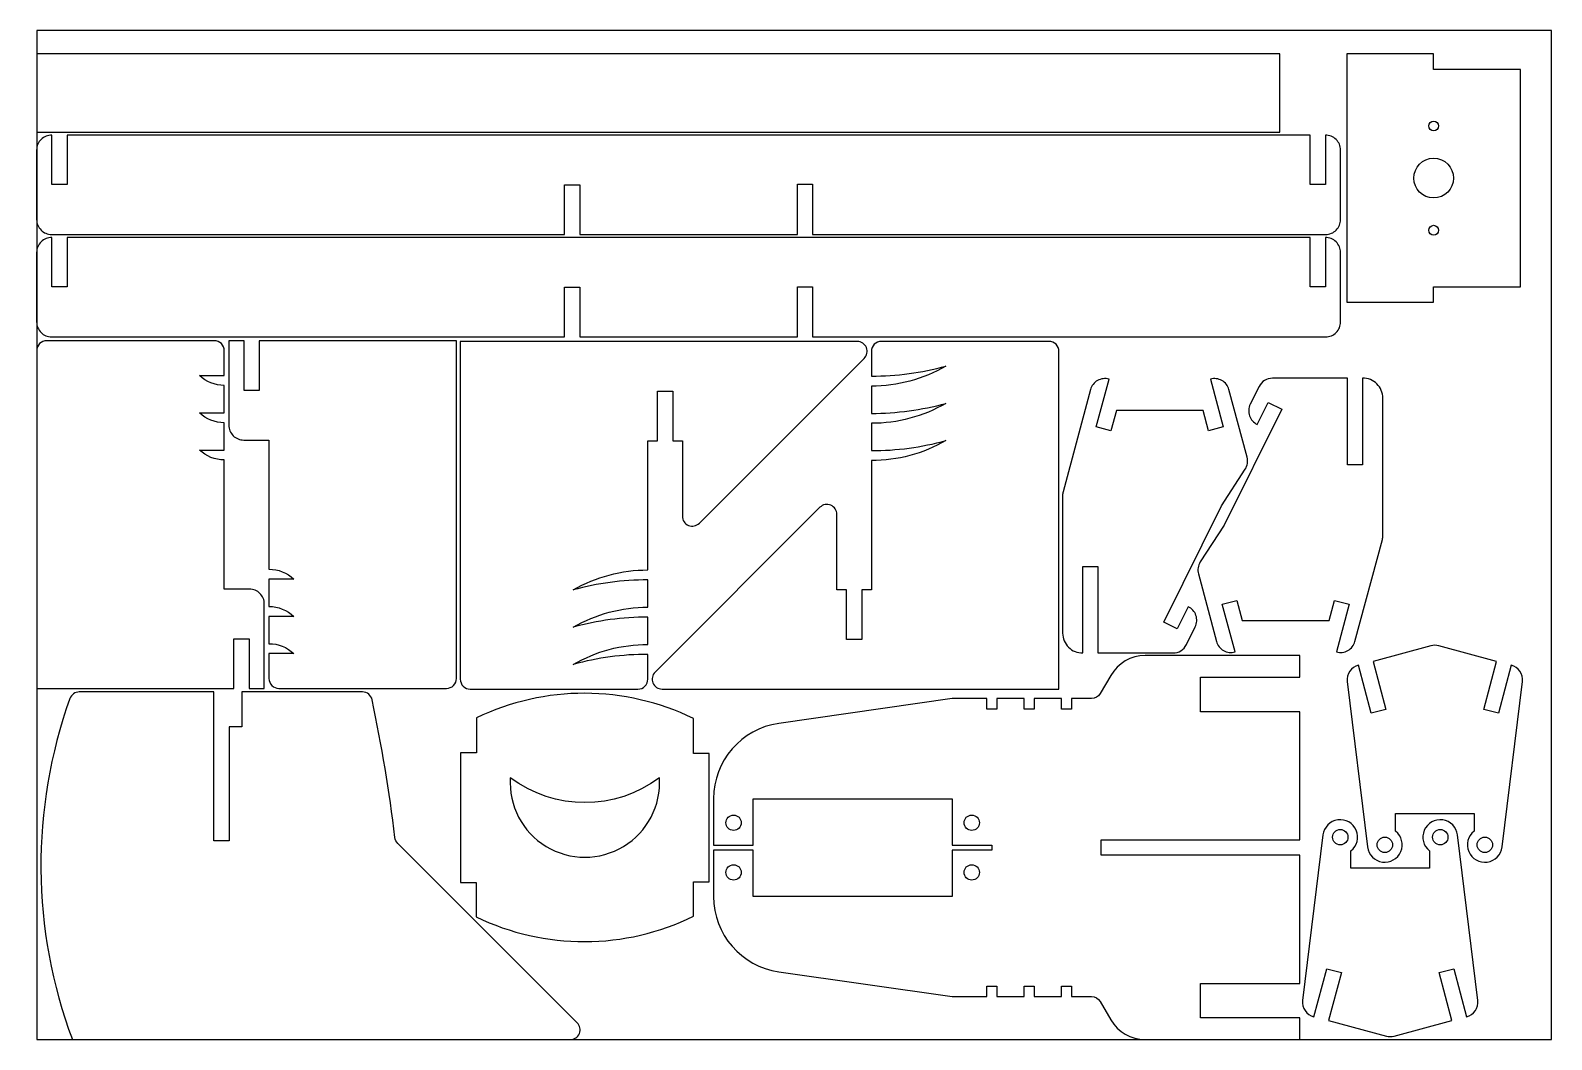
# Model space of a CAD drawing. Header units: inches. Extents: x 0 to 12, y 0 to 8.
import ezdxf

# ---------------------------------------------------------------- set-up
doc = ezdxf.new("R2010")
doc.units = ezdxf.units.IN
doc.header["$MEASUREMENT"] = 0

# ---------------------------------------------------------------- blocks, each defined once
blk = doc.blocks.new('back')
blk.add_lwpolyline([(-3.97, -119.29, 0.668179), (-7.39, -117.87), (-40.56, -151.05, 0.668179), (-39.15, -154.46), (40.7, -154.46), (40.7, -86.46, 0.414214), (38.7, -84.46), (4.97, -84.46, 0.414214), (2.97, -86.46), (2.97, -91.46, 0.067006), (17.97, -89.44, -0.131652), (2.97, -93.46), (2.97, -98.96, 0.067006), (17.97, -96.94, -0.131652), (2.97, -100.96), (2.97, -106.46, 0.067006), (17.97, -104.44, -0.131652), (2.97, -108.46), (2.97, -134.46), (1.03, -134.46), (1.03, -144.46), (-2.03, -144.46), (-2.03, -134.46), (-3.97, -134.46)], format="xyb", close=True)
blk = doc.blocks.new('front')
blk.add_lwpolyline([(47.7, -137.46, 0.414214), (44.7, -134.46), (39.64, -134.46), (39.64, -108.46, -0.192582), (34.64, -106.46), (39.64, -106.46), (39.64, -100.96, -0.192582), (34.64, -98.96), (39.64, -98.96), (39.64, -93.46, -0.192582), (34.64, -91.46), (39.64, -91.46), (39.64, -86.46, 0.414214), (37.64, -84.46), (3.91, -84.46, 0.414214), (1.91, -86.46), (1.91, -154.46), (41.58, -154.46), (41.58, -144.46), (44.64, -144.46), (44.64, -154.46), (47.7, -154.46)], format="xyb", close=True)
blk = doc.blocks.new('side')
blk.add_lwpolyline([(100.3, -154.46, 0.668179), (101.71, -151.05), (65.62, -114.95, -0.167444), (65.05, -113.78, 0.020987), (60.46, -86.05, 0.355167), (58.51, -84.46), (34.22, -84.46), (34.22, -91.46), (31.66, -91.46), (31.66, -114.46), (28.6, -114.46), (28.6, -84.46), (1.53, -84.46, 0.316844), (-0.36, -85.79, 0.177071), (0.13, -154.46)], format="xyb", close=True)
blk = doc.blocks.new('body')
blk.add_lwpolyline([(38.67, -123.31, 0.267949), (34.67, -116.38), (31, -114.26, -0.267949), (30, -112.53), (30, -108.46), (27.9, -108.46), (27.9, -106.46), (30, -106.46), (30, -100.96), (27.9, -100.96), (27.9, -98.96), (30, -98.96), (30, -93.46), (27.9, -93.46), (27.9, -91.46), (30, -91.46), (30, -84.46), (25, -49.59, 0.373086), (9.85, -36.46), (0.5, -36.46), (0.5, -44.46), (9.85, -44.46), (9.85, -84.46), (0.5, -84.46), (0.5, -92.46), (-0.5, -92.46), (-0.5, -84.46), (-9.85, -84.46), (-9.85, -44.46), (-0.5, -44.46), (-0.5, -36.46), (-9.85, -36.46, 0.373086), (-25, -49.59), (-30, -84.46), (-30, -91.46), (-27.9, -91.46), (-27.9, -93.46), (-30, -93.46), (-30, -98.96), (-27.9, -98.96), (-27.9, -100.96), (-30, -100.96), (-30, -106.46), (-27.9, -106.46), (-27.9, -108.46), (-30, -108.46), (-30, -112.53, -0.267949), (-31, -114.26), (-34.67, -116.38, 0.267949), (-38.67, -123.31), (-38.67, -154.46), (-34.31, -154.46), (-34.31, -134.46), (-27.36, -134.46), (-27.36, -154.46), (-1.53, -154.46), (-1.53, -114.46), (1.53, -114.46), (1.53, -154.46), (27.36, -154.46), (27.36, -134.46), (34.31, -134.46), (34.31, -154.46), (38.67, -154.46)], format="xyb", close=True)
for centre in [(-5, -40.49), (5, -40.49), (-5, -88.42), (5, -88.42)]:
    blk.add_circle(centre, 1.55)
blk = doc.blocks.new('eye')
blk.add_lwpolyline([(12.42, -36.94), (9.84, -27.28), (12.79, -26.49), (15.37, -36.15, 0.379648), (17.63, -32.87), (13.54, 0.43, 1.493464), (7.9, -2.75), (7.9, -6.28), (-7.9, -6.28), (-7.9, -2.75, 1.493464), (-13.54, 0.43), (-17.63, -32.87, 0.379648), (-15.37, -36.15), (-12.79, -26.49), (-9.84, -27.28), (-12.42, -36.94), (-0.78, -40.07, 0.131652), (0.78, -40.07)], format="xyb", close=True)
for centre in [(-10.06, 0), (10.06, 0)]:
    blk.add_circle(centre, 1.55)
blk = doc.blocks.new('top')
blk.add_lwpolyline([(125.06, 7.88), (-125.06, 7.88), (-125.06, -7.88), (125.06, -7.88)], close=True)
blk = doc.blocks.new('beam')
blk.add_lwpolyline([(-24.94, -38.9), (-24.94, -28.9), (-21.89, -28.9), (-21.89, -38.9), (21.89, -38.9), (21.89, -28.79), (24.94, -28.79), (24.94, -38.9), (128.18, -38.9, 0.414214), (131.17, -35.9), (131.17, -21.9, 0.420084), (128.12, -18.9), (128.12, -28.84), (125.06, -28.84), (125.06, -18.9), (-125.06, -18.9), (-125.06, -28.84), (-128.12, -28.84), (-128.12, -18.9, 0.420084), (-131.18, -21.9), (-131.18, -35.9, 0.414214), (-128.18, -38.9)], format="xyb", close=True)
blk = doc.blocks.new('mount')
blk.add_lwpolyline([(-21.89, -54.46), (-25, -54.46), (-25, -71.96), (25, -71.96), (25, -54.46), (21.89, -54.46), (21.89, -36.96), (-21.89, -36.96)], close=True)
for centre, radius in [((0, -54.46), 4), ((-10.5, -54.46), 1), ((10.5, -54.46), 1)]:
    blk.add_circle(centre, radius)
blk = doc.blocks.new('cheek')
blk.add_lwpolyline([(17.2, -34.95, 0.211879), (17.58, -32.54), (13.93, -18.94, 0.420084), (10.2, -16.84), (12.77, -26.44), (9.82, -27.23), (8.73, -23.17), (-8.73, -23.17), (-9.82, -27.23), (-12.77, -26.44), (-10.2, -16.84, 0.420084), (-13.93, -18.94), (-19.44, -39.5, 0.065543), (-19.54, -40.27), (-19.54, -67.96, 0.418614), (-15.48, -71.96), (-15.48, -54.52), (-12.43, -54.52), (-12.43, -71.96), (2.67, -71.96, 0.284755), (5.36, -70.29), (7.14, -66.71, 0.420084), (5.73, -62.66), (3.53, -67.09), (0.8, -65.73), (12.4, -42.37)], format="xyb", close=True)
blk = doc.blocks.new('mouth')
for points in [[(21.88, -58.45), (25, -58.45), (25, -32.6), (21.83, -32.6), (21.83, -25.57, 0.229773), (-21.83, -25.45), (-21.83, -32.48), (-25, -32.48), (-25, -58.57), (-21.89, -58.57), (-21.89, -65.51, 0.230476), (21.88, -65.39)], [(-15, -37.5, 1.066667), (15, -37.5, -0.333333)]]:
    blk.add_lwpolyline(points, format="xyb", close=True)

msp = doc.modelspace()

# ---------------------------------------------------------------- linework, layer by layer
msp.add_lwpolyline([(0, 0), (12, 0), (12, 8), (0, 8)], close=True)

# ---------------------------------------------------------------- block references
at = {"xscale": 0.03937007874015748, "yscale": 0.03937007874015748, "zscale": 0.03937007874015748}
for name, p in [('top', (4.924, 7.503)), ('beam', (5.164, 7.914)), ('beam', (5.164, 7.102)), ('front', (-0.075, 8.865)), ('back', (6.495, 8.86)), ('cheek', (8.896, 5.898)), ('mouth', (4.342, 3.552)), ('side', (0.277, 6.081)), ('eye', (10.722, 1.605))]:
    msp.add_blockref(name, p, dxfattribs=at)
for name, p, rotation in [('mount', (13.21, 6.829), 270), ('front', (3.4, -0.541), 180), ('back', (4.958, -0.547), 180), ('cheek', (9.894, 2.41), 180), ('body', (3.926, 1.522), 90), ('eye', (11.075, 1.544), 180)]:
    msp.add_blockref(name, p, dxfattribs=dict(at, rotation=rotation))

doc.saveas('drawing.dxf')
